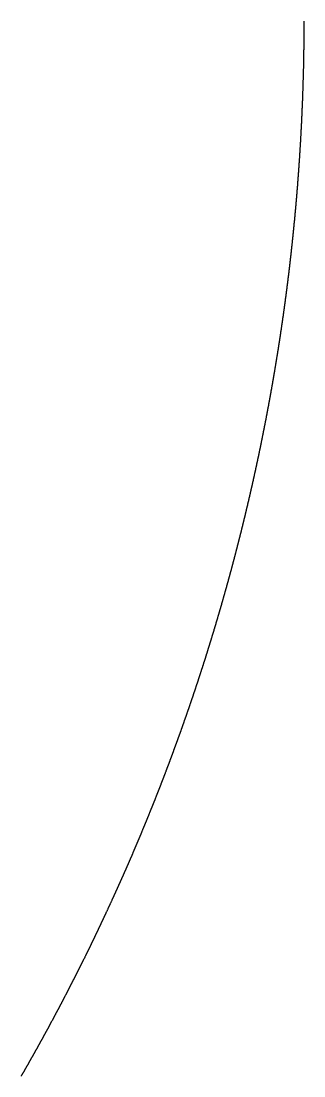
# Model space of a CAD drawing. Header units: metres. Extents: x -42.2 to 42, y -42.2 to 42.1.
# Drawn here: x 36.35 to 42, y -21.1 to -0.04 of the extents above; entities that cross this region are included whole.
import ezdxf

# ---------------------------------------------------------------- set-up
doc = ezdxf.new("R2010")
doc.units = ezdxf.units.M

msp = doc.modelspace()

# ---------------------------------------------------------------- linework, layer by layer
msp.add_lwpolyline([(42, -0.037), (42, -0.044), (42, -0.051), (42, -0.059), (42, -0.066), (42, -0.073), (42, -0.08), (42, -0.088), (42, -0.095), (42, -0.102), (42, -0.11), (42, -0.117), (42, -0.124), (42, -0.132), (42, -0.139), (42, -0.146), (42, -0.154), (42, -0.161), (42, -0.168), (42, -0.176), (42, -0.183), (42, -0.19), (42, -0.197), (42, -0.205), (42, -0.212), (41.999, -0.219), (41.999, -0.227), (41.999, -0.234), (41.999, -0.241), (41.999, -0.249), (41.999, -0.256), (41.999, -0.263), (41.999, -0.271), (41.999, -0.278), (41.999, -0.285), (41.999, -0.293), (41.999, -0.3), (41.999, -0.307), (41.999, -0.315), (41.999, -0.322), (41.999, -0.329), (41.999, -0.336), (41.999, -0.344), (41.999, -0.351), (41.999, -0.358), (41.998, -0.366), (41.998, -0.373), (41.998, -0.38), (41.998, -0.388), (41.998, -0.395), (41.998, -0.402), (41.998, -0.41), (41.998, -0.417), (41.998, -0.424), (41.998, -0.432), (41.998, -0.439), (41.998, -0.446), (41.998, -0.453), (41.998, -0.461), (41.997, -0.468), (41.997, -0.475), (41.997, -0.483), (41.997, -0.49), (41.997, -0.497), (41.997, -0.505), (41.997, -0.512), (41.997, -0.519), (41.997, -0.527), (41.997, -0.534), (41.997, -0.541), (41.996, -0.549), (41.996, -0.556), (41.996, -0.563), (41.996, -0.57), (41.996, -0.578), (41.996, -0.585), (41.996, -0.592), (41.996, -0.6), (41.996, -0.607), (41.996, -0.614), (41.995, -0.622), (41.995, -0.629), (41.995, -0.636), (41.995, -0.644), (41.995, -0.651), (41.995, -0.658), (41.995, -0.666), (41.995, -0.673), (41.995, -0.68), (41.994, -0.688), (41.994, -0.695), (41.994, -0.702), (41.994, -0.709), (41.994, -0.717), (41.994, -0.724), (41.994, -0.731), (41.994, -0.739), (41.993, -0.746), (41.993, -0.753), (41.993, -0.761), (41.993, -0.768), (41.993, -0.775), (41.993, -0.783), (41.993, -0.79), (41.993, -0.797), (41.992, -0.805), (41.992, -0.812), (41.992, -0.819), (41.992, -0.826), (41.992, -0.834), (41.992, -0.841), (41.992, -0.848), (41.991, -0.856), (41.991, -0.863), (41.991, -0.87), (41.991, -0.878), (41.991, -0.885), (41.991, -0.892), (41.99, -0.9), (41.99, -0.907), (41.99, -0.914), (41.99, -0.922), (41.99, -0.929), (41.99, -0.936), (41.99, -0.943), (41.989, -0.951), (41.989, -0.958), (41.989, -0.965), (41.989, -0.973), (41.989, -0.98), (41.989, -0.987), (41.988, -0.995), (41.988, -1.002), (41.988, -1.009), (41.988, -1.017), (41.988, -1.024), (41.987, -1.031), (41.987, -1.039), (41.987, -1.046), (41.987, -1.053), (41.987, -1.06), (41.987, -1.068), (41.986, -1.075), (41.986, -1.082), (41.986, -1.09), (41.986, -1.097), (41.986, -1.104), (41.985, -1.112), (41.985, -1.119), (41.985, -1.126), (41.985, -1.134), (41.985, -1.141), (41.984, -1.148), (41.984, -1.155), (41.984, -1.163), (41.984, -1.17), (41.984, -1.177), (41.983, -1.185), (41.983, -1.192), (41.983, -1.199), (41.983, -1.207), (41.983, -1.214), (41.982, -1.221), (41.982, -1.229), (41.982, -1.236), (41.982, -1.243), (41.982, -1.251), (41.981, -1.258), (41.981, -1.265), (41.981, -1.272), (41.981, -1.28), (41.98, -1.287), (41.98, -1.294), (41.98, -1.302), (41.98, -1.309), (41.98, -1.316), (41.979, -1.324), (41.979, -1.331), (41.979, -1.338), (41.979, -1.346), (41.978, -1.353), (41.978, -1.36), (41.978, -1.368), (41.978, -1.375), (41.977, -1.382), (41.977, -1.389), (41.977, -1.397), (41.977, -1.404), (41.976, -1.411), (41.976, -1.419), (41.976, -1.426), (41.976, -1.433), (41.975, -1.441), (41.975, -1.448), (41.975, -1.455), (41.975, -1.463), (41.974, -1.47), (41.974, -1.477), (41.974, -1.484), (41.974, -1.492), (41.973, -1.499), (41.973, -1.506), (41.973, -1.514), (41.973, -1.521), (41.972, -1.528), (41.972, -1.536), (41.972, -1.543), (41.972, -1.55), (41.971, -1.558), (41.971, -1.565), (41.971, -1.572), (41.971, -1.579), (41.97, -1.587), (41.97, -1.594), (41.97, -1.601), (41.969, -1.609), (41.969, -1.616), (41.969, -1.623), (41.969, -1.631), (41.968, -1.638), (41.968, -1.645), (41.968, -1.653), (41.967, -1.66), (41.967, -1.667), (41.967, -1.675), (41.967, -1.682), (41.966, -1.689), (41.966, -1.696), (41.966, -1.704), (41.965, -1.711), (41.965, -1.718), (41.965, -1.726), (41.965, -1.733), (41.964, -1.74), (41.964, -1.748), (41.964, -1.755), (41.963, -1.762), (41.963, -1.77), (41.963, -1.777), (41.962, -1.784), (41.962, -1.791), (41.962, -1.799), (41.961, -1.806), (41.961, -1.813), (41.961, -1.821), (41.961, -1.828), (41.96, -1.835), (41.96, -1.843), (41.96, -1.85), (41.959, -1.857), (41.959, -1.865), (41.959, -1.872), (41.958, -1.879), (41.958, -1.886), (41.958, -1.894), (41.957, -1.901), (41.957, -1.908), (41.957, -1.916), (41.956, -1.923), (41.956, -1.93), (41.956, -1.938), (41.955, -1.945), (41.955, -1.952), (41.955, -1.96), (41.954, -1.967), (41.954, -1.974), (41.954, -1.981), (41.953, -1.989), (41.953, -1.996), (41.953, -2.003), (41.952, -2.011), (41.952, -2.018), (41.952, -2.025), (41.951, -2.033), (41.951, -2.04), (41.95, -2.047), (41.95, -2.054), (41.95, -2.062), (41.949, -2.069), (41.949, -2.076), (41.949, -2.084), (41.948, -2.091), (41.948, -2.098), (41.948, -2.106), (41.947, -2.113), (41.947, -2.12), (41.946, -2.128), (41.946, -2.135), (41.946, -2.142), (41.945, -2.149), (41.945, -2.157), (41.945, -2.164), (41.944, -2.171), (41.944, -2.179), (41.943, -2.186), (41.943, -2.193), (41.943, -2.201), (41.942, -2.208), (41.942, -2.215), (41.942, -2.222), (41.941, -2.23), (41.941, -2.237), (41.94, -2.244), (41.94, -2.252), (41.94, -2.259), (41.939, -2.266), (41.939, -2.274), (41.938, -2.281), (41.938, -2.288), (41.938, -2.296), (41.937, -2.303), (41.937, -2.31), (41.936, -2.317), (41.936, -2.325), (41.936, -2.332), (41.935, -2.339), (41.935, -2.347), (41.934, -2.354), (41.934, -2.361), (41.934, -2.369), (41.933, -2.376), (41.933, -2.383), (41.932, -2.39), (41.932, -2.398), (41.932, -2.405), (41.931, -2.412), (41.931, -2.42), (41.93, -2.427), (41.93, -2.434), (41.929, -2.442), (41.929, -2.449), (41.929, -2.456), (41.928, -2.463), (41.928, -2.471), (41.927, -2.478), (41.927, -2.485), (41.926, -2.493), (41.926, -2.5), (41.926, -2.507), (41.925, -2.515), (41.925, -2.522), (41.924, -2.529), (41.924, -2.537), (41.923, -2.544), (41.923, -2.551), (41.923, -2.558), (41.922, -2.566), (41.922, -2.573), (41.921, -2.58), (41.921, -2.588), (41.92, -2.595), (41.92, -2.602), (41.919, -2.61), (41.919, -2.617), (41.919, -2.624), (41.918, -2.631), (41.918, -2.639), (41.917, -2.646), (41.917, -2.653), (41.916, -2.661), (41.916, -2.668), (41.915, -2.675), (41.915, -2.683), (41.914, -2.69), (41.914, -2.697), (41.913, -2.704), (41.913, -2.712), (41.913, -2.719), (41.912, -2.726), (41.912, -2.734), (41.911, -2.741), (41.911, -2.748), (41.91, -2.756), (41.91, -2.763), (41.909, -2.77), (41.909, -2.777), (41.908, -2.785), (41.908, -2.792), (41.907, -2.799), (41.907, -2.807), (41.906, -2.814), (41.906, -2.821), (41.905, -2.828), (41.905, -2.836), (41.904, -2.843), (41.904, -2.85), (41.903, -2.858), (41.903, -2.865), (41.902, -2.872), (41.902, -2.88), (41.901, -2.887), (41.901, -2.894), (41.9, -2.901), (41.9, -2.909), (41.899, -2.916), (41.899, -2.923), (41.898, -2.931), (41.898, -2.938), (41.897, -2.945), (41.897, -2.953), (41.896, -2.96), (41.896, -2.967), (41.895, -2.974), (41.895, -2.982), (41.894, -2.989), (41.894, -2.996), (41.893, -3.004), (41.893, -3.011), (41.892, -3.018), (41.892, -3.026), (41.891, -3.033), (41.891, -3.04), (41.89, -3.047), (41.89, -3.055), (41.889, -3.062), (41.888, -3.069), (41.888, -3.077), (41.887, -3.084), (41.887, -3.091), (41.886, -3.098), (41.886, -3.106), (41.885, -3.113), (41.885, -3.12), (41.884, -3.128), (41.884, -3.135), (41.883, -3.142), (41.883, -3.15), (41.882, -3.157), (41.881, -3.164), (41.881, -3.171), (41.88, -3.179), (41.88, -3.186), (41.879, -3.193), (41.879, -3.201), (41.878, -3.208), (41.878, -3.215), (41.877, -3.222), (41.876, -3.23), (41.876, -3.237), (41.875, -3.244), (41.875, -3.252), (41.874, -3.259), (41.874, -3.266), (41.873, -3.273), (41.873, -3.281), (41.872, -3.288), (41.871, -3.295), (41.871, -3.303), (41.87, -3.31), (41.87, -3.317), (41.869, -3.325), (41.869, -3.332), (41.868, -3.339), (41.867, -3.346), (41.867, -3.354), (41.866, -3.361), (41.866, -3.368), (41.865, -3.376), (41.864, -3.383), (41.864, -3.39), (41.863, -3.397), (41.863, -3.405), (41.862, -3.412), (41.862, -3.419), (41.861, -3.427), (41.86, -3.434), (41.86, -3.441), (41.859, -3.448), (41.859, -3.456), (41.858, -3.463), (41.857, -3.47), (41.857, -3.478), (41.856, -3.485), (41.856, -3.492), (41.855, -3.5), (41.854, -3.507), (41.854, -3.514), (41.853, -3.521), (41.853, -3.529), (41.852, -3.536), (41.851, -3.543), (41.851, -3.551), (41.85, -3.558), (41.849, -3.565), (41.849, -3.572), (41.848, -3.58), (41.848, -3.587), (41.847, -3.594), (41.846, -3.602), (41.846, -3.609), (41.845, -3.616), (41.844, -3.623), (41.844, -3.631), (41.843, -3.638), (41.843, -3.645), (41.842, -3.653), (41.841, -3.66), (41.841, -3.667), (41.84, -3.674), (41.839, -3.682), (41.839, -3.689), (41.838, -3.696), (41.838, -3.704), (41.837, -3.711), (41.836, -3.718), (41.836, -3.725), (41.835, -3.733), (41.834, -3.74), (41.834, -3.747), (41.833, -3.755), (41.832, -3.762), (41.832, -3.769), (41.831, -3.776), (41.83, -3.784), (41.83, -3.791), (41.829, -3.798), (41.828, -3.806), (41.828, -3.813), (41.827, -3.82), (41.826, -3.827), (41.826, -3.835), (41.825, -3.842), (41.824, -3.849), (41.824, -3.857), (41.823, -3.864), (41.822, -3.871), (41.822, -3.878), (41.821, -3.886), (41.82, -3.893), (41.82, -3.9), (41.819, -3.908), (41.818, -3.915), (41.818, -3.922), (41.817, -3.929), (41.816, -3.937), (41.816, -3.944), (41.815, -3.951), (41.814, -3.959), (41.814, -3.966), (41.813, -3.973), (41.812, -3.98), (41.812, -3.988), (41.811, -3.995), (41.81, -4.002), (41.809, -4.009), (41.809, -4.017), (41.808, -4.024), (41.807, -4.031), (41.807, -4.039), (41.806, -4.046), (41.805, -4.053), (41.805, -4.06), (41.804, -4.068), (41.803, -4.075), (41.802, -4.082), (41.802, -4.09), (41.801, -4.097), (41.8, -4.104), (41.8, -4.111), (41.799, -4.119), (41.798, -4.126), (41.798, -4.133), (41.797, -4.141), (41.796, -4.148), (41.795, -4.155), (41.795, -4.162), (41.794, -4.17), (41.793, -4.177), (41.792, -4.184), (41.792, -4.191), (41.791, -4.199), (41.79, -4.206), (41.79, -4.213), (41.789, -4.221), (41.788, -4.228), (41.787, -4.235), (41.787, -4.242), (41.786, -4.25), (41.785, -4.257), (41.784, -4.264), (41.784, -4.272), (41.783, -4.279), (41.782, -4.286), (41.781, -4.293), (41.781, -4.301), (41.78, -4.308), (41.779, -4.315), (41.778, -4.322), (41.778, -4.33), (41.777, -4.337), (41.776, -4.344), (41.775, -4.352), (41.775, -4.359), (41.774, -4.366), (41.773, -4.373), (41.772, -4.381), (41.772, -4.388), (41.771, -4.395), (41.77, -4.403), (41.769, -4.41), (41.769, -4.417), (41.768, -4.424), (41.767, -4.432), (41.766, -4.439), (41.766, -4.446), (41.765, -4.453), (41.764, -4.461), (41.763, -4.468), (41.763, -4.475), (41.762, -4.483), (41.761, -4.49), (41.76, -4.497), (41.759, -4.504), (41.759, -4.512), (41.758, -4.519), (41.757, -4.526), (41.756, -4.533), (41.755, -4.541), (41.755, -4.548), (41.754, -4.555), (41.753, -4.563), (41.752, -4.57), (41.752, -4.577), (41.751, -4.584), (41.75, -4.592), (41.749, -4.599), (41.748, -4.606), (41.748, -4.613), (41.747, -4.621), (41.746, -4.628), (41.745, -4.635), (41.744, -4.643), (41.744, -4.65), (41.743, -4.657), (41.742, -4.664), (41.741, -4.672), (41.74, -4.679), (41.74, -4.686), (41.739, -4.693), (41.738, -4.701), (41.737, -4.708), (41.736, -4.715), (41.735, -4.722), (41.735, -4.73), (41.734, -4.737), (41.733, -4.744), (41.732, -4.752), (41.731, -4.759), (41.731, -4.766), (41.73, -4.773), (41.729, -4.781), (41.728, -4.788), (41.727, -4.795), (41.726, -4.802), (41.726, -4.81), (41.725, -4.817), (41.724, -4.824), (41.723, -4.831), (41.722, -4.839), (41.721, -4.846), (41.721, -4.853), (41.72, -4.861), (41.719, -4.868), (41.718, -4.875), (41.717, -4.882), (41.716, -4.89), (41.715, -4.897), (41.715, -4.904), (41.714, -4.911), (41.713, -4.919), (41.712, -4.926), (41.711, -4.933), (41.71, -4.94), (41.71, -4.948), (41.709, -4.955), (41.708, -4.962), (41.707, -4.97), (41.706, -4.977), (41.705, -4.984), (41.704, -4.991), (41.703, -4.999), (41.703, -5.006), (41.702, -5.013), (41.701, -5.02), (41.7, -5.028), (41.699, -5.035), (41.698, -5.042), (41.697, -5.049), (41.697, -5.057), (41.696, -5.064), (41.695, -5.071), (41.694, -5.078), (41.693, -5.086), (41.692, -5.093), (41.691, -5.1), (41.69, -5.108), (41.69, -5.115), (41.689, -5.122), (41.688, -5.129), (41.687, -5.137), (41.686, -5.144), (41.685, -5.151), (41.684, -5.158), (41.683, -5.166), (41.682, -5.173), (41.681, -5.18), (41.681, -5.187), (41.68, -5.195), (41.679, -5.202), (41.678, -5.209), (41.677, -5.216), (41.676, -5.224), (41.675, -5.231), (41.674, -5.238), (41.673, -5.245), (41.672, -5.253), (41.672, -5.26), (41.671, -5.267), (41.67, -5.274), (41.669, -5.282), (41.668, -5.289), (41.667, -5.296), (41.666, -5.303), (41.665, -5.311), (41.664, -5.318), (41.663, -5.325), (41.662, -5.333), (41.661, -5.34), (41.661, -5.347), (41.66, -5.354), (41.659, -5.362), (41.658, -5.369), (41.657, -5.376), (41.656, -5.383), (41.655, -5.391), (41.654, -5.398), (41.653, -5.405), (41.652, -5.412), (41.651, -5.42), (41.65, -5.427), (41.649, -5.434), (41.648, -5.441), (41.647, -5.449), (41.647, -5.456), (41.646, -5.463), (41.645, -5.47), (41.644, -5.478), (41.643, -5.485), (41.642, -5.492), (41.641, -5.499), (41.64, -5.507), (41.639, -5.514), (41.638, -5.521), (41.637, -5.528), (41.636, -5.536), (41.635, -5.543), (41.634, -5.55), (41.633, -5.557), (41.632, -5.565), (41.631, -5.572), (41.63, -5.579), (41.629, -5.586), (41.628, -5.594), (41.627, -5.601), (41.626, -5.608), (41.625, -5.615), (41.624, -5.623), (41.624, -5.63), (41.623, -5.637), (41.622, -5.644), (41.621, -5.652), (41.62, -5.659), (41.619, -5.666), (41.618, -5.673), (41.617, -5.681), (41.616, -5.688), (41.615, -5.695), (41.614, -5.702), (41.613, -5.71), (41.612, -5.717), (41.611, -5.724), (41.61, -5.731), (41.609, -5.739), (41.608, -5.746), (41.607, -5.753), (41.606, -5.76), (41.605, -5.768), (41.604, -5.775), (41.603, -5.782), (41.602, -5.789), (41.601, -5.797), (41.6, -5.804), (41.599, -5.811), (41.598, -5.818), (41.597, -5.826), (41.596, -5.833), (41.595, -5.84), (41.594, -5.847), (41.593, -5.855), (41.592, -5.862), (41.591, -5.869), (41.59, -5.876), (41.589, -5.884), (41.588, -5.891), (41.587, -5.898), (41.586, -5.905), (41.585, -5.912), (41.584, -5.92), (41.583, -5.927), (41.581, -5.934), (41.58, -5.941), (41.579, -5.949), (41.578, -5.956), (41.577, -5.963), (41.576, -5.97), (41.575, -5.978), (41.574, -5.985), (41.573, -5.992), (41.572, -5.999), (41.571, -6.007), (41.57, -6.014), (41.569, -6.021), (41.568, -6.028), (41.567, -6.036), (41.566, -6.043), (41.565, -6.05), (41.564, -6.057), (41.563, -6.065), (41.562, -6.072), (41.561, -6.079), (41.56, -6.086), (41.559, -6.094), (41.558, -6.101), (41.556, -6.108), (41.555, -6.115), (41.554, -6.122), (41.553, -6.13), (41.552, -6.137), (41.551, -6.144), (41.55, -6.151), (41.549, -6.159), (41.548, -6.166), (41.547, -6.173), (41.546, -6.18), (41.545, -6.188), (41.544, -6.195), (41.543, -6.202), (41.542, -6.209), (41.54, -6.217), (41.539, -6.224), (41.538, -6.231), (41.537, -6.238), (41.536, -6.245), (41.535, -6.253), (41.534, -6.26), (41.533, -6.267), (41.532, -6.274), (41.531, -6.282), (41.53, -6.289), (41.529, -6.296), (41.527, -6.303), (41.526, -6.311), (41.525, -6.318), (41.524, -6.325), (41.523, -6.332), (41.522, -6.339), (41.521, -6.347), (41.52, -6.354), (41.519, -6.361), (41.518, -6.368), (41.517, -6.376), (41.515, -6.383), (41.514, -6.39), (41.513, -6.397), (41.512, -6.405), (41.511, -6.412), (41.51, -6.419), (41.509, -6.426), (41.508, -6.433), (41.507, -6.441), (41.505, -6.448), (41.504, -6.455), (41.503, -6.462), (41.502, -6.47), (41.501, -6.477), (41.5, -6.484), (41.499, -6.491), (41.498, -6.499), (41.496, -6.506), (41.495, -6.513), (41.494, -6.52), (41.493, -6.527), (41.492, -6.535), (41.491, -6.542), (41.49, -6.549), (41.489, -6.556), (41.487, -6.564), (41.486, -6.571), (41.485, -6.578), (41.484, -6.585), (41.483, -6.593), (41.482, -6.6), (41.481, -6.607), (41.479, -6.614), (41.478, -6.621), (41.477, -6.629), (41.476, -6.636), (41.475, -6.643), (41.474, -6.65), (41.473, -6.658), (41.471, -6.665), (41.47, -6.672), (41.469, -6.679), (41.468, -6.686), (41.467, -6.694), (41.466, -6.701), (41.464, -6.708), (41.463, -6.715), (41.462, -6.723), (41.461, -6.73), (41.46, -6.737), (41.459, -6.744), (41.457, -6.751), (41.456, -6.759), (41.455, -6.766), (41.454, -6.773), (41.453, -6.78), (41.452, -6.788), (41.45, -6.795), (41.449, -6.802), (41.448, -6.809), (41.447, -6.816), (41.446, -6.824), (41.445, -6.831), (41.443, -6.838), (41.442, -6.845), (41.441, -6.852), (41.44, -6.86), (41.439, -6.867), (41.437, -6.874), (41.436, -6.881), (41.435, -6.889), (41.434, -6.896), (41.433, -6.903), (41.431, -6.91), (41.43, -6.917), (41.429, -6.925), (41.428, -6.932), (41.427, -6.939), (41.425, -6.946), (41.424, -6.954), (41.423, -6.961), (41.422, -6.968), (41.421, -6.975), (41.419, -6.982), (41.418, -6.99), (41.417, -6.997), (41.416, -7.004), (41.415, -7.011), (41.413, -7.018), (41.412, -7.026), (41.411, -7.033), (41.41, -7.04), (41.409, -7.047), (41.407, -7.055), (41.406, -7.062), (41.405, -7.069), (41.404, -7.076), (41.402, -7.083), (41.401, -7.091), (41.4, -7.098), (41.399, -7.105), (41.398, -7.112), (41.396, -7.119), (41.395, -7.127), (41.394, -7.134), (41.393, -7.141), (41.391, -7.148), (41.39, -7.155), (41.389, -7.163), (41.388, -7.17), (41.386, -7.177), (41.385, -7.184), (41.384, -7.192), (41.383, -7.199), (41.381, -7.206), (41.38, -7.213), (41.379, -7.22), (41.378, -7.228), (41.376, -7.235), (41.375, -7.242), (41.374, -7.249), (41.373, -7.256), (41.371, -7.264), (41.37, -7.271), (41.369, -7.278), (41.368, -7.285), (41.366, -7.292), (41.365, -7.3), (41.364, -7.307), (41.363, -7.314), (41.361, -7.321), (41.36, -7.328), (41.359, -7.336), (41.357, -7.343), (41.356, -7.35), (41.355, -7.357), (41.354, -7.364), (41.352, -7.372), (41.351, -7.379), (41.35, -7.386), (41.349, -7.393), (41.347, -7.4), (41.346, -7.408), (41.345, -7.415), (41.343, -7.422), (41.342, -7.429), (41.341, -7.436), (41.34, -7.444), (41.338, -7.451), (41.337, -7.458), (41.336, -7.465), (41.334, -7.472), (41.333, -7.48), (41.332, -7.487), (41.331, -7.494), (41.329, -7.501), (41.328, -7.508), (41.327, -7.516), (41.325, -7.523), (41.324, -7.53), (41.323, -7.537), (41.321, -7.544), (41.32, -7.552), (41.319, -7.559), (41.318, -7.566), (41.316, -7.573), (41.315, -7.58), (41.314, -7.588), (41.312, -7.595), (41.311, -7.602), (41.31, -7.609), (41.308, -7.616), (41.307, -7.624), (41.306, -7.631), (41.304, -7.638), (41.303, -7.645), (41.302, -7.652), (41.3, -7.66), (41.299, -7.667), (41.298, -7.674), (41.296, -7.681), (41.295, -7.688), (41.294, -7.696), (41.292, -7.703), (41.291, -7.71), (41.29, -7.717), (41.288, -7.724), (41.287, -7.732), (41.286, -7.739), (41.284, -7.746), (41.283, -7.753), (41.282, -7.76), (41.28, -7.767), (41.279, -7.775), (41.278, -7.782), (41.276, -7.789), (41.275, -7.796), (41.274, -7.803), (41.272, -7.811), (41.271, -7.818), (41.27, -7.825), (41.268, -7.832), (41.267, -7.839), (41.266, -7.847), (41.264, -7.854), (41.263, -7.861), (41.261, -7.868), (41.26, -7.875), (41.259, -7.882), (41.257, -7.89), (41.256, -7.897), (41.255, -7.904), (41.253, -7.911), (41.252, -7.918), (41.25, -7.926), (41.249, -7.933), (41.248, -7.94), (41.246, -7.947), (41.245, -7.954), (41.244, -7.962), (41.242, -7.969), (41.241, -7.976), (41.239, -7.983), (41.238, -7.99), (41.237, -7.997), (41.235, -8.005), (41.234, -8.012), (41.233, -8.019), (41.231, -8.026), (41.23, -8.033), (41.228, -8.041), (41.227, -8.048), (41.226, -8.055), (41.224, -8.062), (41.223, -8.069), (41.221, -8.076), (41.22, -8.084), (41.219, -8.091), (41.217, -8.098), (41.216, -8.105), (41.214, -8.112), (41.213, -8.12), (41.212, -8.127), (41.21, -8.134), (41.209, -8.141), (41.207, -8.148), (41.206, -8.155), (41.205, -8.163), (41.203, -8.17), (41.202, -8.177), (41.2, -8.184), (41.199, -8.191), (41.197, -8.198), (41.196, -8.206), (41.195, -8.213), (41.193, -8.22), (41.192, -8.227), (41.19, -8.234), (41.189, -8.242), (41.188, -8.249), (41.186, -8.256), (41.185, -8.263), (41.183, -8.27), (41.182, -8.277), (41.18, -8.285), (41.179, -8.292), (41.178, -8.299), (41.176, -8.306), (41.175, -8.313), (41.173, -8.32), (41.172, -8.328), (41.17, -8.335), (41.169, -8.342), (41.167, -8.349), (41.166, -8.356), (41.165, -8.363), (41.163, -8.371), (41.162, -8.378), (41.16, -8.385), (41.159, -8.392), (41.157, -8.399), (41.156, -8.406), (41.154, -8.414), (41.153, -8.421), (41.151, -8.428), (41.15, -8.435), (41.149, -8.442), (41.147, -8.449), (41.146, -8.457), (41.144, -8.464), (41.143, -8.471), (41.141, -8.478), (41.14, -8.485), (41.138, -8.492), (41.137, -8.5), (41.135, -8.507), (41.134, -8.514), (41.132, -8.521), (41.131, -8.528), (41.129, -8.535), (41.128, -8.543), (41.126, -8.55), (41.125, -8.557), (41.124, -8.564), (41.122, -8.571), (41.121, -8.578), (41.119, -8.586), (41.118, -8.593), (41.116, -8.6), (41.115, -8.607), (41.113, -8.614), (41.112, -8.621), (41.11, -8.629), (41.109, -8.636), (41.107, -8.643), (41.106, -8.65), (41.104, -8.657), (41.103, -8.664), (41.101, -8.672), (41.1, -8.679), (41.098, -8.686), (41.097, -8.693), (41.095, -8.7), (41.094, -8.707), (41.092, -8.715), (41.091, -8.722), (41.089, -8.729), (41.088, -8.736), (41.086, -8.743), (41.085, -8.75), (41.083, -8.757), (41.082, -8.765), (41.08, -8.772), (41.079, -8.779), (41.077, -8.786), (41.075, -8.793), (41.074, -8.8), (41.072, -8.808), (41.071, -8.815), (41.069, -8.822), (41.068, -8.829), (41.066, -8.836), (41.065, -8.843), (41.063, -8.85), (41.062, -8.858), (41.06, -8.865), (41.059, -8.872), (41.057, -8.879), (41.056, -8.886), (41.054, -8.893), (41.053, -8.901), (41.051, -8.908), (41.049, -8.915), (41.048, -8.922), (41.046, -8.929), (41.045, -8.936), (41.043, -8.943), (41.042, -8.951), (41.04, -8.958), (41.039, -8.965), (41.037, -8.972), (41.036, -8.979), (41.034, -8.986), (41.032, -8.993), (41.031, -9.001), (41.029, -9.008), (41.028, -9.015), (41.026, -9.022), (41.025, -9.029), (41.023, -9.036), (41.021, -9.044), (41.02, -9.051), (41.018, -9.058), (41.017, -9.065), (41.015, -9.072), (41.014, -9.079), (41.012, -9.086), (41.01, -9.094), (41.009, -9.101), (41.007, -9.108), (41.006, -9.115), (41.004, -9.122), (41.003, -9.129), (41.001, -9.136), (40.999, -9.144), (40.998, -9.151), (40.996, -9.158), (40.995, -9.165), (40.993, -9.172), (40.992, -9.179), (40.99, -9.186), (40.988, -9.194), (40.987, -9.201), (40.985, -9.208), (40.984, -9.215), (40.982, -9.222), (40.98, -9.229), (40.979, -9.236), (40.977, -9.243), (40.976, -9.251), (40.974, -9.258), (40.972, -9.265), (40.971, -9.272), (40.969, -9.279), (40.968, -9.286), (40.966, -9.293), (40.964, -9.301), (40.963, -9.308), (40.961, -9.315), (40.96, -9.322), (40.958, -9.329), (40.956, -9.336), (40.955, -9.343), (40.953, -9.351), (40.951, -9.358), (40.95, -9.365), (40.948, -9.372), (40.947, -9.379), (40.945, -9.386), (40.943, -9.393), (40.942, -9.4), (40.94, -9.408), (40.938, -9.415), (40.937, -9.422), (40.935, -9.429), (40.934, -9.436), (40.932, -9.443), (40.93, -9.45), (40.929, -9.458), (40.927, -9.465), (40.925, -9.472), (40.924, -9.479), (40.922, -9.486), (40.92, -9.493), (40.919, -9.5), (40.917, -9.507), (40.916, -9.515), (40.914, -9.522), (40.912, -9.529), (40.911, -9.536), (40.909, -9.543), (40.907, -9.55), (40.906, -9.557), (40.904, -9.564), (40.902, -9.572), (40.901, -9.579), (40.899, -9.586), (40.897, -9.593), (40.896, -9.6), (40.894, -9.607), (40.892, -9.614), (40.891, -9.621), (40.889, -9.629), (40.887, -9.636), (40.886, -9.643), (40.884, -9.65), (40.882, -9.657), (40.881, -9.664), (40.879, -9.671), (40.877, -9.678), (40.876, -9.686), (40.874, -9.693), (40.872, -9.7), (40.871, -9.707), (40.869, -9.714), (40.867, -9.721), (40.866, -9.728), (40.864, -9.735), (40.862, -9.742), (40.861, -9.75), (40.859, -9.757), (40.857, -9.764), (40.855, -9.771), (40.854, -9.778), (40.852, -9.785), (40.85, -9.792), (40.849, -9.799), (40.847, -9.807), (40.845, -9.814), (40.844, -9.821), (40.842, -9.828), (40.84, -9.835), (40.838, -9.842), (40.837, -9.849), (40.835, -9.856), (40.833, -9.863), (40.832, -9.871), (40.83, -9.878), (40.828, -9.885), (40.827, -9.892), (40.825, -9.899), (40.823, -9.906), (40.821, -9.913), (40.82, -9.92), (40.818, -9.927), (40.816, -9.935), (40.815, -9.942), (40.813, -9.949), (40.811, -9.956), (40.809, -9.963), (40.808, -9.97), (40.806, -9.977), (40.804, -9.984), (40.802, -9.991), (40.801, -9.999), (40.799, -10.006), (40.797, -10.013), (40.796, -10.02), (40.794, -10.027), (40.792, -10.034), (40.79, -10.041), (40.789, -10.048), (40.787, -10.055), (40.785, -10.063), (40.783, -10.07), (40.782, -10.077), (40.78, -10.084), (40.778, -10.091), (40.776, -10.098), (40.775, -10.105), (40.773, -10.112), (40.771, -10.119), (40.769, -10.126), (40.768, -10.134), (40.766, -10.141), (40.764, -10.148), (40.762, -10.155), (40.761, -10.162), (40.759, -10.169), (40.757, -10.176), (40.755, -10.183), (40.754, -10.19), (40.752, -10.197), (40.75, -10.205), (40.748, -10.212), (40.746, -10.219), (40.745, -10.226), (40.743, -10.233), (40.741, -10.24), (40.739, -10.247), (40.738, -10.254), (40.736, -10.261), (40.734, -10.268), (40.732, -10.276), (40.731, -10.283), (40.729, -10.29), (40.727, -10.297), (40.725, -10.304), (40.723, -10.311), (40.722, -10.318), (40.72, -10.325), (40.718, -10.332), (40.716, -10.339), (40.714, -10.347), (40.713, -10.354), (40.711, -10.361), (40.709, -10.368), (40.707, -10.375), (40.705, -10.382), (40.704, -10.389), (40.702, -10.396), (40.7, -10.403), (40.698, -10.41), (40.696, -10.417), (40.695, -10.425), (40.693, -10.432), (40.691, -10.439), (40.689, -10.446), (40.687, -10.453), (40.686, -10.46), (40.684, -10.467), (40.682, -10.474), (40.68, -10.481), (40.678, -10.488), (40.677, -10.495), (40.675, -10.502), (40.673, -10.51), (40.671, -10.517), (40.669, -10.524), (40.667, -10.531), (40.666, -10.538), (40.664, -10.545), (40.662, -10.552), (40.66, -10.559), (40.658, -10.566), (40.657, -10.573), (40.655, -10.58), (40.653, -10.588), (40.651, -10.595), (40.649, -10.602), (40.647, -10.609), (40.646, -10.616), (40.644, -10.623), (40.642, -10.63), (40.64, -10.637), (40.638, -10.644), (40.636, -10.651), (40.634, -10.658), (40.633, -10.665), (40.631, -10.672), (40.629, -10.68), (40.627, -10.687), (40.625, -10.694), (40.623, -10.701), (40.622, -10.708), (40.62, -10.715), (40.618, -10.722), (40.616, -10.729), (40.614, -10.736), (40.612, -10.743), (40.61, -10.75), (40.609, -10.757), (40.607, -10.764), (40.605, -10.772), (40.603, -10.779), (40.601, -10.786), (40.599, -10.793), (40.597, -10.8), (40.595, -10.807), (40.594, -10.814), (40.592, -10.821), (40.59, -10.828), (40.588, -10.835), (40.586, -10.842), (40.584, -10.849), (40.582, -10.856), (40.58, -10.863), (40.579, -10.871), (40.577, -10.878), (40.575, -10.885), (40.573, -10.892), (40.571, -10.899), (40.569, -10.906), (40.567, -10.913), (40.565, -10.92), (40.564, -10.927), (40.562, -10.934), (40.56, -10.941), (40.558, -10.948), (40.556, -10.955), (40.554, -10.962), (40.552, -10.97), (40.55, -10.977), (40.548, -10.984), (40.546, -10.991), (40.545, -10.998), (40.543, -11.005), (40.541, -11.012), (40.539, -11.019), (40.537, -11.026), (40.535, -11.033), (40.533, -11.04), (40.531, -11.047), (40.529, -11.054), (40.527, -11.061), (40.525, -11.068), (40.524, -11.076), (40.522, -11.083), (40.52, -11.09), (40.518, -11.097), (40.516, -11.104), (40.514, -11.111), (40.512, -11.118), (40.51, -11.125), (40.508, -11.132), (40.506, -11.139), (40.504, -11.146), (40.502, -11.153), (40.5, -11.16), (40.499, -11.167), (40.497, -11.174), (40.495, -11.181), (40.493, -11.188), (40.491, -11.196), (40.489, -11.203), (40.487, -11.21), (40.485, -11.217), (40.483, -11.224), (40.481, -11.231), (40.479, -11.238), (40.477, -11.245), (40.475, -11.252), (40.473, -11.259), (40.471, -11.266), (40.469, -11.273), (40.467, -11.28), (40.465, -11.287), (40.464, -11.294), (40.462, -11.301), (40.46, -11.308), (40.458, -11.315), (40.456, -11.323), (40.454, -11.33), (40.452, -11.337), (40.45, -11.344), (40.448, -11.351), (40.446, -11.358), (40.444, -11.365), (40.442, -11.372), (40.44, -11.379), (40.438, -11.386), (40.436, -11.393), (40.434, -11.4), (40.432, -11.407), (40.43, -11.414), (40.428, -11.421), (40.426, -11.428), (40.424, -11.435), (40.422, -11.442), (40.42, -11.449), (40.418, -11.456), (40.416, -11.463), (40.414, -11.471), (40.412, -11.478), (40.41, -11.485), (40.408, -11.492), (40.406, -11.499), (40.404, -11.506), (40.402, -11.513), (40.4, -11.52), (40.398, -11.527), (40.396, -11.534), (40.394, -11.541), (40.392, -11.548), (40.39, -11.555), (40.388, -11.562), (40.386, -11.569), (40.384, -11.576), (40.382, -11.583), (40.38, -11.59), (40.378, -11.597), (40.376, -11.604), (40.374, -11.611), (40.372, -11.618), (40.37, -11.625), (40.368, -11.632), (40.366, -11.64), (40.364, -11.647), (40.362, -11.654), (40.36, -11.661), (40.358, -11.668), (40.356, -11.675), (40.354, -11.682), (40.352, -11.689), (40.35, -11.696), (40.348, -11.703), (40.346, -11.71), (40.344, -11.717), (40.342, -11.724), (40.34, -11.731), (40.338, -11.738), (40.336, -11.745), (40.334, -11.752), (40.332, -11.759), (40.33, -11.766), (40.328, -11.773), (40.326, -11.78), (40.324, -11.787), (40.322, -11.794), (40.32, -11.801), (40.318, -11.808), (40.315, -11.815), (40.313, -11.822), (40.311, -11.829), (40.309, -11.836), (40.307, -11.843), (40.305, -11.85), (40.303, -11.857), (40.301, -11.865), (40.299, -11.872), (40.297, -11.879), (40.295, -11.886), (40.293, -11.893), (40.291, -11.9), (40.289, -11.907), (40.287, -11.914), (40.285, -11.921), (40.283, -11.928), (40.281, -11.935), (40.278, -11.942), (40.276, -11.949), (40.274, -11.956), (40.272, -11.963), (40.27, -11.97), (40.268, -11.977), (40.266, -11.984), (40.264, -11.991), (40.262, -11.998), (40.26, -12.005), (40.258, -12.012), (40.256, -12.019), (40.254, -12.026), (40.251, -12.033), (40.249, -12.04), (40.247, -12.047), (40.245, -12.054), (40.243, -12.061), (40.241, -12.068), (40.239, -12.075), (40.237, -12.082), (40.235, -12.089), (40.233, -12.096), (40.231, -12.103), (40.228, -12.11), (40.226, -12.117), (40.224, -12.124), (40.222, -12.131), (40.22, -12.138), (40.218, -12.145), (40.216, -12.152), (40.214, -12.159), (40.212, -12.166), (40.21, -12.173), (40.207, -12.18), (40.205, -12.187), (40.203, -12.194), (40.201, -12.201), (40.199, -12.208), (40.197, -12.215), (40.195, -12.222), (40.193, -12.229), (40.191, -12.236), (40.188, -12.243), (40.186, -12.25), (40.184, -12.257), (40.182, -12.264), (40.18, -12.271), (40.178, -12.278), (40.176, -12.285), (40.174, -12.292), (40.171, -12.299), (40.169, -12.306), (40.167, -12.313), (40.165, -12.32), (40.163, -12.327), (40.161, -12.334), (40.159, -12.341), (40.156, -12.348), (40.154, -12.355), (40.152, -12.362), (40.15, -12.369), (40.148, -12.376), (40.146, -12.383), (40.144, -12.39), (40.141, -12.397), (40.139, -12.404), (40.137, -12.411), (40.135, -12.418), (40.133, -12.425), (40.131, -12.432), (40.129, -12.439), (40.126, -12.446), (40.124, -12.453), (40.122, -12.46), (40.12, -12.467), (40.118, -12.474), (40.116, -12.481), (40.113, -12.488), (40.111, -12.495), (40.109, -12.502), (40.107, -12.509), (40.105, -12.516), (40.103, -12.523), (40.1, -12.53), (40.098, -12.537), (40.096, -12.544), (40.094, -12.551), (40.092, -12.558), (40.09, -12.565), (40.087, -12.572), (40.085, -12.579), (40.083, -12.586), (40.081, -12.593), (40.079, -12.6), (40.077, -12.607), (40.074, -12.614), (40.072, -12.621), (40.07, -12.628), (40.068, -12.635), (40.066, -12.642), (40.063, -12.649), (40.061, -12.656), (40.059, -12.663), (40.057, -12.67), (40.055, -12.677), (40.052, -12.684), (40.05, -12.691), (40.048, -12.698), (40.046, -12.705), (40.044, -12.712), (40.041, -12.719), (40.039, -12.726), (40.037, -12.733), (40.035, -12.74), (40.033, -12.747), (40.03, -12.754), (40.028, -12.761), (40.026, -12.768), (40.024, -12.775), (40.022, -12.782), (40.019, -12.789), (40.017, -12.796), (40.015, -12.803), (40.013, -12.81), (40.01, -12.817), (40.008, -12.824), (40.006, -12.831), (40.004, -12.838), (40.002, -12.845), (39.999, -12.852), (39.997, -12.859), (39.995, -12.866), (39.993, -12.873), (39.99, -12.88), (39.988, -12.887), (39.986, -12.894), (39.984, -12.901), (39.982, -12.907), (39.979, -12.914), (39.977, -12.921), (39.975, -12.928), (39.973, -12.935), (39.97, -12.942), (39.968, -12.949), (39.966, -12.956), (39.964, -12.963), (39.961, -12.97), (39.959, -12.977), (39.957, -12.984), (39.955, -12.991), (39.952, -12.998), (39.95, -13.005), (39.948, -13.012), (39.946, -13.019), (39.943, -13.026), (39.941, -13.033), (39.939, -13.04), (39.937, -13.047), (39.934, -13.054), (39.932, -13.061), (39.93, -13.068), (39.928, -13.075), (39.925, -13.082), (39.923, -13.089), (39.921, -13.096), (39.918, -13.103), (39.916, -13.11), (39.914, -13.116), (39.912, -13.123), (39.909, -13.13), (39.907, -13.137), (39.905, -13.144), (39.903, -13.151), (39.9, -13.158), (39.898, -13.165), (39.896, -13.172), (39.893, -13.179), (39.891, -13.186), (39.889, -13.193), (39.887, -13.2), (39.884, -13.207), (39.882, -13.214), (39.88, -13.221), (39.877, -13.228), (39.875, -13.235), (39.873, -13.242), (39.871, -13.249), (39.868, -13.256), (39.866, -13.263), (39.864, -13.27), (39.861, -13.277), (39.859, -13.283), (39.857, -13.29), (39.854, -13.297), (39.852, -13.304), (39.85, -13.311), (39.848, -13.318), (39.845, -13.325), (39.843, -13.332), (39.841, -13.339), (39.838, -13.346), (39.836, -13.353), (39.834, -13.36), (39.831, -13.367), (39.829, -13.374), (39.827, -13.381), (39.824, -13.388), (39.822, -13.395), (39.82, -13.402), (39.817, -13.409), (39.815, -13.415), (39.813, -13.422), (39.81, -13.429), (39.808, -13.436), (39.806, -13.443), (39.803, -13.45), (39.801, -13.457), (39.799, -13.464), (39.796, -13.471), (39.794, -13.478), (39.792, -13.485), (39.789, -13.492), (39.787, -13.499), (39.785, -13.506), (39.782, -13.513), (39.78, -13.52), (39.778, -13.527), (39.775, -13.533), (39.773, -13.54), (39.771, -13.547), (39.768, -13.554), (39.766, -13.561), (39.764, -13.568), (39.761, -13.575), (39.759, -13.582), (39.757, -13.589), (39.754, -13.596), (39.752, -13.603), (39.75, -13.61), (39.747, -13.617), (39.745, -13.624), (39.742, -13.631), (39.74, -13.638), (39.738, -13.644), (39.735, -13.651), (39.733, -13.658), (39.731, -13.665), (39.728, -13.672), (39.726, -13.679), (39.724, -13.686), (39.721, -13.693), (39.719, -13.7), (39.716, -13.707), (39.714, -13.714), (39.712, -13.721), (39.709, -13.728), (39.707, -13.735), (39.705, -13.741), (39.702, -13.748), (39.7, -13.755), (39.697, -13.762), (39.695, -13.769), (39.693, -13.776), (39.69, -13.783), (39.688, -13.79), (39.685, -13.797), (39.683, -13.804), (39.681, -13.811), (39.678, -13.818), (39.676, -13.825), (39.673, -13.831), (39.671, -13.838), (39.669, -13.845), (39.666, -13.852), (39.664, -13.859), (39.661, -13.866), (39.659, -13.873), (39.657, -13.88), (39.654, -13.887), (39.652, -13.894), (39.649, -13.901), (39.647, -13.908), (39.645, -13.914), (39.642, -13.921), (39.64, -13.928), (39.637, -13.935), (39.635, -13.942), (39.633, -13.949), (39.63, -13.956), (39.628, -13.963), (39.625, -13.97), (39.623, -13.977), (39.62, -13.984), (39.618, -13.991), (39.616, -13.997), (39.613, -14.004), (39.611, -14.011), (39.608, -14.018), (39.606, -14.025), (39.603, -14.032), (39.601, -14.039), (39.599, -14.046), (39.596, -14.053), (39.594, -14.06), (39.591, -14.067), (39.589, -14.073), (39.586, -14.08), (39.584, -14.087), (39.582, -14.094), (39.579, -14.101), (39.577, -14.108), (39.574, -14.115), (39.572, -14.122), (39.569, -14.129), (39.567, -14.136), (39.564, -14.143), (39.562, -14.149), (39.56, -14.156), (39.557, -14.163), (39.555, -14.17), (39.552, -14.177), (39.55, -14.184), (39.547, -14.191), (39.545, -14.198), (39.542, -14.205), (39.54, -14.212), (39.537, -14.218), (39.535, -14.225), (39.532, -14.232), (39.53, -14.239), (39.528, -14.246), (39.525, -14.253), (39.523, -14.26), (39.52, -14.267), (39.518, -14.274), (39.515, -14.28), (39.513, -14.287), (39.51, -14.294), (39.508, -14.301), (39.505, -14.308), (39.503, -14.315), (39.5, -14.322), (39.498, -14.329), (39.495, -14.336), (39.493, -14.343), (39.49, -14.349), (39.488, -14.356), (39.485, -14.363), (39.483, -14.37), (39.48, -14.377), (39.478, -14.384), (39.475, -14.391), (39.473, -14.398), (39.47, -14.405), (39.468, -14.411), (39.465, -14.418), (39.463, -14.425), (39.46, -14.432), (39.458, -14.439), (39.455, -14.446), (39.453, -14.453), (39.45, -14.46), (39.448, -14.466), (39.445, -14.473), (39.443, -14.48), (39.44, -14.487), (39.438, -14.494), (39.435, -14.501), (39.433, -14.508), (39.43, -14.515), (39.428, -14.522), (39.425, -14.528), (39.423, -14.535), (39.42, -14.542), (39.418, -14.549), (39.415, -14.556), (39.413, -14.563), (39.41, -14.57), (39.408, -14.577), (39.405, -14.583), (39.403, -14.59), (39.4, -14.597), (39.398, -14.604), (39.395, -14.611), (39.392, -14.618), (39.39, -14.625), (39.387, -14.632), (39.385, -14.638), (39.382, -14.645), (39.38, -14.652), (39.377, -14.659), (39.375, -14.666), (39.372, -14.673), (39.37, -14.68), (39.367, -14.687), (39.365, -14.693), (39.362, -14.7), (39.359, -14.707), (39.357, -14.714), (39.354, -14.721), (39.352, -14.728), (39.349, -14.735), (39.347, -14.741), (39.344, -14.748), (39.342, -14.755), (39.339, -14.762), (39.336, -14.769), (39.334, -14.776), (39.331, -14.783), (39.329, -14.79), (39.326, -14.796), (39.324, -14.803), (39.321, -14.81), (39.319, -14.817), (39.316, -14.824), (39.313, -14.831), (39.311, -14.838), (39.308, -14.844), (39.306, -14.851), (39.303, -14.858), (39.301, -14.865), (39.298, -14.872), (39.295, -14.879), (39.293, -14.886), (39.29, -14.892), (39.288, -14.899), (39.285, -14.906), (39.282, -14.913), (39.28, -14.92), (39.277, -14.927), (39.275, -14.934), (39.272, -14.94), (39.27, -14.947), (39.267, -14.954), (39.264, -14.961), (39.262, -14.968), (39.259, -14.975), (39.257, -14.982), (39.254, -14.988), (39.251, -14.995), (39.249, -15.002), (39.246, -15.009), (39.244, -15.016), (39.241, -15.023), (39.238, -15.029), (39.236, -15.036), (39.233, -15.043), (39.231, -15.05), (39.228, -15.057), (39.225, -15.064), (39.223, -15.071), (39.22, -15.077), (39.217, -15.084), (39.215, -15.091), (39.212, -15.098), (39.21, -15.105), (39.207, -15.112), (39.204, -15.118), (39.202, -15.125), (39.199, -15.132), (39.196, -15.139), (39.194, -15.146), (39.191, -15.153), (39.189, -15.16), (39.186, -15.166), (39.183, -15.173), (39.181, -15.18), (39.178, -15.187), (39.175, -15.194), (39.173, -15.201), (39.17, -15.207), (39.168, -15.214), (39.165, -15.221), (39.162, -15.228), (39.16, -15.235), (39.157, -15.242), (39.154, -15.248), (39.152, -15.255), (39.149, -15.262), (39.146, -15.269), (39.144, -15.276), (39.141, -15.283), (39.138, -15.289), (39.136, -15.296), (39.133, -15.303), (39.131, -15.31), (39.128, -15.317), (39.125, -15.324), (39.123, -15.33), (39.12, -15.337), (39.117, -15.344), (39.115, -15.351), (39.112, -15.358), (39.109, -15.364), (39.107, -15.371), (39.104, -15.378), (39.101, -15.385), (39.099, -15.392), (39.096, -15.399), (39.093, -15.405), (39.091, -15.412), (39.088, -15.419), (39.085, -15.426), (39.083, -15.433), (39.08, -15.44), (39.077, -15.446), (39.075, -15.453), (39.072, -15.46), (39.069, -15.467), (39.066, -15.474), (39.064, -15.48), (39.061, -15.487), (39.058, -15.494), (39.056, -15.501), (39.053, -15.508), (39.05, -15.515), (39.048, -15.521), (39.045, -15.528), (39.042, -15.535), (39.04, -15.542), (39.037, -15.549), (39.034, -15.555), (39.032, -15.562), (39.029, -15.569), (39.026, -15.576), (39.023, -15.583), (39.021, -15.589), (39.018, -15.596), (39.015, -15.603), (39.013, -15.61), (39.01, -15.617), (39.007, -15.624), (39.004, -15.63), (39.002, -15.637), (38.999, -15.644), (38.996, -15.651), (38.994, -15.658), (38.991, -15.664), (38.988, -15.671), (38.985, -15.678), (38.983, -15.685), (38.98, -15.692), (38.977, -15.698), (38.975, -15.705), (38.972, -15.712), (38.969, -15.719), (38.966, -15.726), (38.964, -15.732), (38.961, -15.739), (38.958, -15.746), (38.955, -15.753), (38.953, -15.76), (38.95, -15.766), (38.947, -15.773), (38.945, -15.78), (38.942, -15.787), (38.939, -15.794), (38.936, -15.8), (38.934, -15.807), (38.931, -15.814), (38.928, -15.821), (38.925, -15.828), (38.923, -15.834), (38.92, -15.841), (38.917, -15.848), (38.914, -15.855), (38.912, -15.862), (38.909, -15.868), (38.906, -15.875), (38.903, -15.882), (38.901, -15.889), (38.898, -15.896), (38.895, -15.902), (38.892, -15.909), (38.89, -15.916), (38.887, -15.923), (38.884, -15.929), (38.881, -15.936), (38.879, -15.943), (38.876, -15.95), (38.873, -15.957), (38.87, -15.963), (38.867, -15.97), (38.865, -15.977), (38.862, -15.984), (38.859, -15.991), (38.856, -15.997), (38.854, -16.004), (38.851, -16.011), (38.848, -16.018), (38.845, -16.024), (38.843, -16.031), (38.84, -16.038), (38.837, -16.045), (38.834, -16.052), (38.831, -16.058), (38.829, -16.065), (38.826, -16.072), (38.823, -16.079), (38.82, -16.085), (38.817, -16.092), (38.815, -16.099), (38.812, -16.106), (38.809, -16.113), (38.806, -16.119), (38.803, -16.126), (38.801, -16.133), (38.798, -16.14), (38.795, -16.146), (38.792, -16.153), (38.789, -16.16), (38.787, -16.167), (38.784, -16.174), (38.781, -16.18), (38.778, -16.187), (38.775, -16.194), (38.773, -16.201), (38.77, -16.207), (38.767, -16.214), (38.764, -16.221), (38.761, -16.228), (38.759, -16.234), (38.756, -16.241), (38.753, -16.248), (38.75, -16.255), (38.747, -16.262), (38.745, -16.268), (38.742, -16.275), (38.739, -16.282), (38.736, -16.289), (38.733, -16.295), (38.73, -16.302), (38.728, -16.309), (38.725, -16.316), (38.722, -16.322), (38.719, -16.329), (38.716, -16.336), (38.713, -16.343), (38.711, -16.349), (38.708, -16.356), (38.705, -16.363), (38.702, -16.37), (38.699, -16.376), (38.696, -16.383), (38.694, -16.39), (38.691, -16.397), (38.688, -16.403), (38.685, -16.41), (38.682, -16.417), (38.679, -16.424), (38.676, -16.43), (38.674, -16.437), (38.671, -16.444), (38.668, -16.451), (38.665, -16.457), (38.662, -16.464), (38.659, -16.471), (38.656, -16.478), (38.654, -16.484), (38.651, -16.491), (38.648, -16.498), (38.645, -16.505), (38.642, -16.511), (38.639, -16.518), (38.636, -16.525), (38.634, -16.532), (38.631, -16.538), (38.628, -16.545), (38.625, -16.552), (38.622, -16.559), (38.619, -16.565), (38.616, -16.572), (38.613, -16.579), (38.611, -16.586), (38.608, -16.592), (38.605, -16.599), (38.602, -16.606), (38.599, -16.613), (38.596, -16.619), (38.593, -16.626), (38.59, -16.633), (38.588, -16.64), (38.585, -16.646), (38.582, -16.653), (38.579, -16.66), (38.576, -16.667), (38.573, -16.673), (38.57, -16.68), (38.567, -16.687), (38.564, -16.693), (38.562, -16.7), (38.559, -16.707), (38.556, -16.714), (38.553, -16.72), (38.55, -16.727), (38.547, -16.734), (38.544, -16.741), (38.541, -16.747), (38.538, -16.754), (38.535, -16.761), (38.533, -16.767), (38.53, -16.774), (38.527, -16.781), (38.524, -16.788), (38.521, -16.794), (38.518, -16.801), (38.515, -16.808), (38.512, -16.815), (38.509, -16.821), (38.506, -16.828), (38.503, -16.835), (38.5, -16.841), (38.498, -16.848), (38.495, -16.855), (38.492, -16.862), (38.489, -16.868), (38.486, -16.875), (38.483, -16.882), (38.48, -16.889), (38.477, -16.895), (38.474, -16.902), (38.471, -16.909), (38.468, -16.915), (38.465, -16.922), (38.462, -16.929), (38.459, -16.936), (38.457, -16.942), (38.454, -16.949), (38.451, -16.956), (38.448, -16.962), (38.445, -16.969), (38.442, -16.976), (38.439, -16.983), (38.436, -16.989), (38.433, -16.996), (38.43, -17.003), (38.427, -17.009), (38.424, -17.016), (38.421, -17.023), (38.418, -17.03), (38.415, -17.036), (38.412, -17.043), (38.409, -17.05), (38.406, -17.056), (38.403, -17.063), (38.4, -17.07), (38.398, -17.076), (38.395, -17.083), (38.392, -17.09), (38.389, -17.097), (38.386, -17.103), (38.383, -17.11), (38.38, -17.117), (38.377, -17.123), (38.374, -17.13), (38.371, -17.137), (38.368, -17.143), (38.365, -17.15), (38.362, -17.157), (38.359, -17.164), (38.356, -17.17), (38.353, -17.177), (38.35, -17.184), (38.347, -17.19), (38.344, -17.197), (38.341, -17.204), (38.338, -17.21), (38.335, -17.217), (38.332, -17.224), (38.329, -17.231), (38.326, -17.237), (38.323, -17.244), (38.32, -17.251), (38.317, -17.257), (38.314, -17.264), (38.311, -17.271), (38.308, -17.277), (38.305, -17.284), (38.302, -17.291), (38.299, -17.297), (38.296, -17.304), (38.293, -17.311), (38.29, -17.318), (38.287, -17.324), (38.284, -17.331), (38.281, -17.338), (38.278, -17.344), (38.275, -17.351), (38.272, -17.358), (38.269, -17.364), (38.266, -17.371), (38.263, -17.378), (38.26, -17.384), (38.257, -17.391), (38.254, -17.398), (38.251, -17.404), (38.248, -17.411), (38.245, -17.418), (38.242, -17.424), (38.239, -17.431), (38.236, -17.438), (38.233, -17.444), (38.23, -17.451), (38.227, -17.458), (38.224, -17.464), (38.221, -17.471), (38.218, -17.478), (38.215, -17.485), (38.212, -17.491), (38.209, -17.498), (38.206, -17.505), (38.203, -17.511), (38.199, -17.518), (38.196, -17.525), (38.193, -17.531), (38.19, -17.538), (38.187, -17.545), (38.184, -17.551), (38.181, -17.558), (38.178, -17.565), (38.175, -17.571), (38.172, -17.578), (38.169, -17.585), (38.166, -17.591), (38.163, -17.598), (38.16, -17.605), (38.157, -17.611), (38.154, -17.618), (38.151, -17.625), (38.148, -17.631), (38.145, -17.638), (38.142, -17.645), (38.138, -17.651), (38.135, -17.658), (38.132, -17.665), (38.129, -17.671), (38.126, -17.678), (38.123, -17.684), (38.12, -17.691), (38.117, -17.698), (38.114, -17.704), (38.111, -17.711), (38.108, -17.718), (38.105, -17.724), (38.102, -17.731), (38.099, -17.738), (38.095, -17.744), (38.092, -17.751), (38.089, -17.758), (38.086, -17.764), (38.083, -17.771), (38.08, -17.778), (38.077, -17.784), (38.074, -17.791), (38.071, -17.798), (38.068, -17.804), (38.065, -17.811), (38.062, -17.818), (38.058, -17.824), (38.055, -17.831), (38.052, -17.837), (38.049, -17.844), (38.046, -17.851), (38.043, -17.857), (38.04, -17.864), (38.037, -17.871), (38.034, -17.877), (38.031, -17.884), (38.027, -17.891), (38.024, -17.897), (38.021, -17.904), (38.018, -17.911), (38.015, -17.917), (38.012, -17.924), (38.009, -17.93), (38.006, -17.937), (38.003, -17.944), (37.999, -17.95), (37.996, -17.957), (37.993, -17.964), (37.99, -17.97), (37.987, -17.977), (37.984, -17.984), (37.981, -17.99), (37.978, -17.997), (37.975, -18.003), (37.971, -18.01), (37.968, -18.017), (37.965, -18.023), (37.962, -18.03), (37.959, -18.037), (37.956, -18.043), (37.953, -18.05), (37.949, -18.057), (37.946, -18.063), (37.943, -18.07), (37.94, -18.076), (37.937, -18.083), (37.934, -18.09), (37.931, -18.096), (37.928, -18.103), (37.924, -18.11), (37.921, -18.116), (37.918, -18.123), (37.915, -18.129), (37.912, -18.136), (37.909, -18.143), (37.906, -18.149), (37.902, -18.156), (37.899, -18.163), (37.896, -18.169), (37.893, -18.176), (37.89, -18.182), (37.887, -18.189), (37.883, -18.196), (37.88, -18.202), (37.877, -18.209), (37.874, -18.215), (37.871, -18.222), (37.868, -18.229), (37.864, -18.235), (37.861, -18.242), (37.858, -18.249), (37.855, -18.255), (37.852, -18.262), (37.849, -18.268), (37.845, -18.275), (37.842, -18.282), (37.839, -18.288), (37.836, -18.295), (37.833, -18.301), (37.83, -18.308), (37.826, -18.315), (37.823, -18.321), (37.82, -18.328), (37.817, -18.334), (37.814, -18.341), (37.811, -18.348), (37.807, -18.354), (37.804, -18.361), (37.801, -18.367), (37.798, -18.374), (37.795, -18.381), (37.791, -18.387), (37.788, -18.394), (37.785, -18.4), (37.782, -18.407), (37.779, -18.414), (37.775, -18.42), (37.772, -18.427), (37.769, -18.433), (37.766, -18.44), (37.763, -18.447), (37.759, -18.453), (37.756, -18.46), (37.753, -18.466), (37.75, -18.473), (37.747, -18.48), (37.743, -18.486), (37.74, -18.493), (37.737, -18.499), (37.734, -18.506), (37.731, -18.513), (37.727, -18.519), (37.724, -18.526), (37.721, -18.532), (37.718, -18.539), (37.714, -18.546), (37.711, -18.552), (37.708, -18.559), (37.705, -18.565), (37.702, -18.572), (37.698, -18.578), (37.695, -18.585), (37.692, -18.592), (37.689, -18.598), (37.685, -18.605), (37.682, -18.611), (37.679, -18.618), (37.676, -18.625), (37.673, -18.631), (37.669, -18.638), (37.666, -18.644), (37.663, -18.651), (37.66, -18.657), (37.656, -18.664), (37.653, -18.671), (37.65, -18.677), (37.647, -18.684), (37.643, -18.69), (37.64, -18.697), (37.637, -18.703), (37.634, -18.71), (37.63, -18.717), (37.627, -18.723), (37.624, -18.73), (37.621, -18.736), (37.617, -18.743), (37.614, -18.75), (37.611, -18.756), (37.608, -18.763), (37.604, -18.769), (37.601, -18.776), (37.598, -18.782), (37.595, -18.789), (37.591, -18.795), (37.588, -18.802), (37.585, -18.809), (37.582, -18.815), (37.578, -18.822), (37.575, -18.828), (37.572, -18.835), (37.568, -18.841), (37.565, -18.848), (37.562, -18.855), (37.559, -18.861), (37.555, -18.868), (37.552, -18.874), (37.549, -18.881), (37.546, -18.887), (37.542, -18.894), (37.539, -18.9), (37.536, -18.907), (37.532, -18.914), (37.529, -18.92), (37.526, -18.927), (37.523, -18.933), (37.519, -18.94), (37.516, -18.946), (37.513, -18.953), (37.509, -18.959), (37.506, -18.966), (37.503, -18.973), (37.5, -18.979), (37.496, -18.986), (37.493, -18.992), (37.49, -18.999), (37.486, -19.005), (37.483, -19.012), (37.48, -19.018), (37.476, -19.025), (37.473, -19.032), (37.47, -19.038), (37.467, -19.045), (37.463, -19.051), (37.46, -19.058), (37.457, -19.064), (37.453, -19.071), (37.45, -19.077), (37.447, -19.084), (37.443, -19.09), (37.44, -19.097), (37.437, -19.104), (37.433, -19.11), (37.43, -19.117), (37.427, -19.123), (37.423, -19.13), (37.42, -19.136), (37.417, -19.143), (37.414, -19.149), (37.41, -19.156), (37.407, -19.162), (37.404, -19.169), (37.4, -19.175), (37.397, -19.182), (37.394, -19.188), (37.39, -19.195), (37.387, -19.202), (37.384, -19.208), (37.38, -19.215), (37.377, -19.221), (37.374, -19.228), (37.37, -19.234), (37.367, -19.241), (37.364, -19.247), (37.36, -19.254), (37.357, -19.26), (37.353, -19.267), (37.35, -19.273), (37.347, -19.28), (37.343, -19.286), (37.34, -19.293), (37.337, -19.299), (37.333, -19.306), (37.33, -19.313), (37.327, -19.319), (37.323, -19.326), (37.32, -19.332), (37.317, -19.339), (37.313, -19.345), (37.31, -19.352), (37.307, -19.358), (37.303, -19.365), (37.3, -19.371), (37.296, -19.378), (37.293, -19.384), (37.29, -19.391), (37.286, -19.397), (37.283, -19.404), (37.28, -19.41), (37.276, -19.417), (37.273, -19.423), (37.27, -19.43), (37.266, -19.436), (37.263, -19.443), (37.259, -19.449), (37.256, -19.456), (37.253, -19.462), (37.249, -19.469), (37.246, -19.475), (37.243, -19.482), (37.239, -19.488), (37.236, -19.495), (37.232, -19.501), (37.229, -19.508), (37.226, -19.514), (37.222, -19.521), (37.219, -19.527), (37.215, -19.534), (37.212, -19.54), (37.209, -19.547), (37.205, -19.553), (37.202, -19.56), (37.198, -19.566), (37.195, -19.573), (37.192, -19.579), (37.188, -19.586), (37.185, -19.592), (37.181, -19.599), (37.178, -19.605), (37.175, -19.612), (37.171, -19.618), (37.168, -19.625), (37.164, -19.631), (37.161, -19.638), (37.158, -19.644), (37.154, -19.651), (37.151, -19.657), (37.147, -19.664), (37.144, -19.67), (37.141, -19.677), (37.137, -19.683), (37.134, -19.69), (37.13, -19.696), (37.127, -19.703), (37.123, -19.709), (37.12, -19.716), (37.117, -19.722), (37.113, -19.729), (37.11, -19.735), (37.106, -19.742), (37.103, -19.748), (37.099, -19.755), (37.096, -19.761), (37.093, -19.768), (37.089, -19.774), (37.086, -19.781), (37.082, -19.787), (37.079, -19.794), (37.075, -19.8), (37.072, -19.807), (37.069, -19.813), (37.065, -19.819), (37.062, -19.826), (37.058, -19.832), (37.055, -19.839), (37.051, -19.845), (37.048, -19.852), (37.044, -19.858), (37.041, -19.865), (37.038, -19.871), (37.034, -19.878), (37.031, -19.884), (37.027, -19.891), (37.024, -19.897), (37.02, -19.904), (37.017, -19.91), (37.013, -19.917), (37.01, -19.923), (37.006, -19.929), (37.003, -19.936), (37, -19.942), (36.996, -19.949), (36.993, -19.955), (36.989, -19.962), (36.986, -19.968), (36.982, -19.975), (36.979, -19.981), (36.975, -19.988), (36.972, -19.994), (36.968, -20.001), (36.965, -20.007), (36.961, -20.013), (36.958, -20.02), (36.954, -20.026), (36.951, -20.033), (36.947, -20.039), (36.944, -20.046), (36.941, -20.052), (36.937, -20.059), (36.934, -20.065), (36.93, -20.072), (36.927, -20.078), (36.923, -20.085), (36.92, -20.091), (36.916, -20.097), (36.913, -20.104), (36.909, -20.11), (36.906, -20.117), (36.902, -20.123), (36.899, -20.13), (36.895, -20.136), (36.892, -20.143), (36.888, -20.149), (36.885, -20.155), (36.881, -20.162), (36.878, -20.168), (36.874, -20.175), (36.871, -20.181), (36.867, -20.188), (36.864, -20.194), (36.86, -20.201), (36.857, -20.207), (36.853, -20.213), (36.85, -20.22), (36.846, -20.226), (36.843, -20.233), (36.839, -20.239), (36.836, -20.246), (36.832, -20.252), (36.829, -20.258), (36.825, -20.265), (36.821, -20.271), (36.818, -20.278), (36.814, -20.284), (36.811, -20.291), (36.807, -20.297), (36.804, -20.304), (36.8, -20.31), (36.797, -20.316), (36.793, -20.323), (36.79, -20.329), (36.786, -20.336), (36.783, -20.342), (36.779, -20.349), (36.776, -20.355), (36.772, -20.361), (36.769, -20.368), (36.765, -20.374), (36.761, -20.381), (36.758, -20.387), (36.754, -20.394), (36.751, -20.4), (36.747, -20.406), (36.744, -20.413), (36.74, -20.419), (36.737, -20.426), (36.733, -20.432), (36.73, -20.438), (36.726, -20.445), (36.722, -20.451), (36.719, -20.458), (36.715, -20.464), (36.712, -20.471), (36.708, -20.477), (36.705, -20.483), (36.701, -20.49), (36.698, -20.496), (36.694, -20.503), (36.69, -20.509), (36.687, -20.515), (36.683, -20.522), (36.68, -20.528), (36.676, -20.535), (36.673, -20.541), (36.669, -20.547), (36.666, -20.554), (36.662, -20.56), (36.658, -20.567), (36.655, -20.573), (36.651, -20.58), (36.648, -20.586), (36.644, -20.592), (36.64, -20.599), (36.637, -20.605), (36.633, -20.612), (36.63, -20.618), (36.626, -20.624), (36.623, -20.631), (36.619, -20.637), (36.615, -20.644), (36.612, -20.65), (36.608, -20.656), (36.605, -20.663), (36.601, -20.669), (36.597, -20.676), (36.594, -20.682), (36.59, -20.688), (36.587, -20.695), (36.583, -20.701), (36.58, -20.707), (36.576, -20.714), (36.572, -20.72), (36.569, -20.727), (36.565, -20.733), (36.562, -20.739), (36.558, -20.746), (36.554, -20.752), (36.551, -20.759), (36.547, -20.765), (36.543, -20.771), (36.54, -20.778), (36.536, -20.784), (36.533, -20.791), (36.529, -20.797), (36.525, -20.803), (36.522, -20.81), (36.518, -20.816), (36.515, -20.822), (36.511, -20.829), (36.507, -20.835), (36.504, -20.842), (36.5, -20.848), (36.497, -20.854), (36.493, -20.861), (36.489, -20.867), (36.486, -20.873), (36.482, -20.88), (36.478, -20.886), (36.475, -20.893), (36.471, -20.899), (36.467, -20.905), (36.464, -20.912), (36.46, -20.918), (36.457, -20.924), (36.453, -20.931), (36.449, -20.937), (36.446, -20.944), (36.442, -20.95), (36.438, -20.956), (36.435, -20.963), (36.431, -20.969), (36.427, -20.975), (36.424, -20.982), (36.42, -20.988), (36.417, -20.995), (36.413, -21.001), (36.409, -21.007), (36.406, -21.014), (36.402, -21.02), (36.398, -21.026), (36.395, -21.033), (36.391, -21.039), (36.387, -21.045), (36.384, -21.052), (36.38, -21.058), (36.376, -21.065), (36.373, -21.071), (36.369, -21.077), (36.365, -21.084), (36.362, -21.09), (36.358, -21.096), (36.354, -21.103)])

doc.saveas('drawing.dxf')
